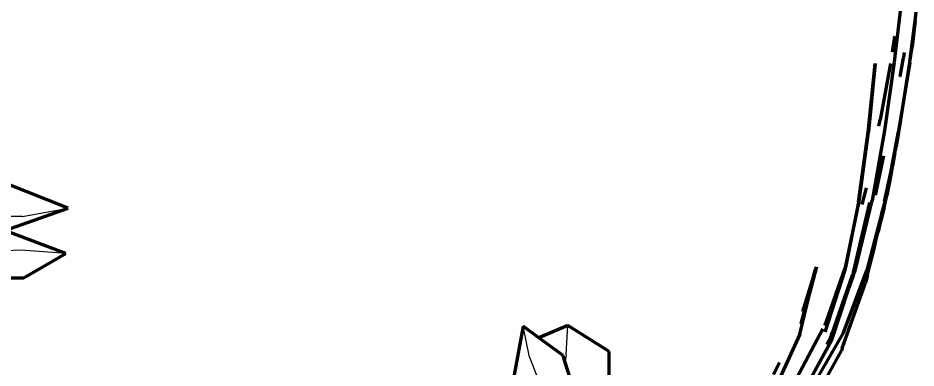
# Model space of a CAD drawing. Header units: millimetres. Extents: x 4307 to 31003, y 2809 to 20009.
# Drawn here: x 7542.2 to 7706.7, y 8260.4 to 8324.7 of the extents above; entities that cross this region are included whole.
import ezdxf

# ---------------------------------------------------------------- set-up
doc = ezdxf.new("R2010")
doc.units = ezdxf.units.MM
doc.layers.add('ProfileEdges', color=7, linetype='Continuous')

msp = doc.modelspace()

# ---------------------------------------------------------------- linework, layer by layer
for p, q in [((7543.01, 8288.23), (7551.38, 8289.8)), ((7543.01, 8288.23), (7534.33, 8288.28)), ((7542.76, 8282.05), (7533.28, 8281.72)), ((7550.9, 8281.44), (7542.76, 8282.05)), ((7635.86, 8262.44), (7634.7, 8268.14)), ((7642.61, 8262.95), (7642.93, 8268.27)), ((7642.61, 8262.95), (7642.44, 8261.48)), ((7635.86, 8262.44), (7638.3, 8256.27))]:
    msp.add_line(p, q)
at = {"layer": 'ProfileEdges', "lineweight": 211}
for p, q in [((7704.15, 8329.04), (7702.69, 8316.58)), ((7706.54, 8324.14), (7706.72, 8325.81)), ((7705.6, 8316.61), (7706.54, 8324.14)), ((7706.54, 8324.14), (7706.02, 8319.32)), ((7702.4, 8318.41), (7702.85, 8321.31)), ((7705.6, 8316.61), (7706.02, 8319.32)), ((7703.78, 8313.96), (7704.45, 8317.35)), ((7704.45, 8317.35), (7704.47, 8317.42)), ((7704.47, 8317.42), (7704.59, 8318.31)), ((7697.94, 8303.73), (7699.25, 8316.33)), ((7699.25, 8316.33), (7697.98, 8303.73)), ((7702.03, 8316.33), (7700.14, 8305.97)), ((7702.69, 8316.58), (7700.91, 8304.03)), ((7705.59, 8316.47), (7703.53, 8303.88)), ((7703.96, 8306.01), (7705.59, 8316.47)), ((7705.59, 8316.47), (7705.6, 8316.61)), ((7703.78, 8313.96), (7703.77, 8313.92)), ((7699.9, 8304.79), (7700.14, 8305.97)), ((7703.17, 8301.43), (7703.96, 8306.01)), ((7696.18, 8290.86), (7697.94, 8303.73)), ((7696.27, 8290.97), (7697.98, 8303.73)), ((7700.91, 8304.03), (7698.68, 8291.18)), ((7703.53, 8303.88), (7702.07, 8296.3)), ((7702.07, 8296.3), (7703.48, 8303.85)), ((7702.85, 8299.92), (7703.17, 8301.43)), ((7699.3, 8292.14), (7700.82, 8299.37)), ((7702.85, 8299.92), (7701.94, 8294.92)), ((7701.65, 8294.36), (7702.07, 8296.3)), ((7551.38, 8289.8), (7539.8, 8294.37)), ((7700.92, 8291), (7701.65, 8294.36)), ((7701.65, 8294.36), (7701, 8290.98)), ((7701.72, 8293.98), (7701, 8290.98)), ((7701.72, 8293.98), (7701.35, 8292.1)), ((7701.77, 8294.24), (7701.72, 8293.98)), ((7701.94, 8294.92), (7701.77, 8294.24)), ((7696.85, 8290.45), (7697.5, 8292.99)), ((7697.5, 8292.99), (7697.61, 8293.53)), ((7693.77, 8278.91), (7696.27, 8290.97)), ((7696.18, 8290.86), (7693.77, 8278.91)), ((7698.24, 8290.81), (7695.28, 8277.62)), ((7695.33, 8278.25), (7698.24, 8290.81)), ((7695.63, 8278.53), (7698.68, 8291.18)), ((7701, 8290.98), (7700.26, 8287.48)), ((7701, 8290.98), (7700.59, 8289.45)), ((7700.86, 8289.92), (7701.35, 8292.1)), ((7539.76, 8285.7), (7551.38, 8289.8)), ((7700.52, 8289.15), (7697.73, 8278.39)), ((7700.86, 8289.92), (7700.26, 8287.48)), ((7700.26, 8287.48), (7700.52, 8289.15)), ((7700.59, 8289.45), (7700.52, 8289.15)), ((7700.19, 8287.31), (7699.76, 8285.44)), ((7700.26, 8287.48), (7700.19, 8287.31)), ((7550.9, 8281.44), (7539.76, 8285.7)), ((7697.84, 8277.61), (7699.42, 8284.05)), ((7699.04, 8282.31), (7699.42, 8284.05)), ((7699.42, 8284.05), (7699.59, 8284.82)), ((7699.59, 8284.82), (7699.76, 8285.44)), ((7543.21, 8276.99), (7550.9, 8281.44)), ((7697.84, 8277.61), (7699.04, 8282.31)), ((7688.47, 8279.01), (7687.54, 8275.51)), ((7687.91, 8277.16), (7688.01, 8277.48)), ((7688.01, 8277.48), (7688.16, 8278.14)), ((7688.16, 8278.14), (7688.47, 8279.01)), ((7693.65, 8278.4), (7690.02, 8267.02)), ((7690.16, 8268.67), (7693.74, 8278.82)), ((7691.72, 8267.8), (7695.13, 8277.66)), ((7693.39, 8266.78), (7697.73, 8278.39)), ((7693.74, 8278.82), (7693.65, 8278.4)), ((7693.75, 8278.66), (7693.65, 8278.4)), ((7693.74, 8278.82), (7693.77, 8278.91)), ((7693.75, 8278.66), (7693.74, 8278.82)), ((7695.28, 8277.62), (7694.43, 8275.1)), ((7695.19, 8277.84), (7695.33, 8278.25)), ((7695.28, 8277.62), (7695.63, 8278.53)), ((7697.81, 8277.51), (7697.46, 8276.1)), ((7697.81, 8277.51), (7697.84, 8277.61)), ((7528.96, 8277.01), (7543.21, 8276.99)), ((7685.69, 8268.64), (7687.91, 8277.16)), ((7686, 8270.84), (7687.91, 8277.16)), ((7687.54, 8275.51), (7687.91, 8277.16)), ((7693.2, 8264.11), (7697.46, 8276.1)), ((7685.42, 8266.67), (7687.54, 8275.51)), ((7687.54, 8275.51), (7685.69, 8268.64)), ((7691.27, 8265.64), (7694.43, 8275.1)), ((7691.65, 8267.13), (7694.43, 8275.1)), ((7634.7, 8268.14), (7632.03, 8253.63)), ((7637.63, 8265.99), (7634.7, 8268.14)), ((7642.93, 8268.27), (7637.63, 8265.99)), ((7650.5, 8263.46), (7642.93, 8268.27)), ((7684.9, 8258.63), (7689.62, 8267.64)), ((7685.69, 8268.64), (7685.68, 8268.58)), ((7689.97, 8268.3), (7690.16, 8268.67)), ((7691.54, 8267.3), (7691.72, 8267.8)), ((7642.04, 8262.76), (7637.63, 8265.99)), ((7685.42, 8266.67), (7681.49, 8258.1)), ((7687.62, 8256.8), (7693.39, 8266.78)), ((7690.36, 8264.75), (7691.6, 8267)), ((7691.33, 8266.69), (7690.94, 8265.98)), ((7691.13, 8266.54), (7691.54, 8267.3)), ((7691.33, 8266.69), (7691.54, 8267.3)), ((7691.6, 8267), (7691.65, 8267.13)), ((7685.86, 8255.69), (7691.27, 8265.64)), ((7642.44, 8261.48), (7642.04, 8262.76)), ((7650.49, 8258.19), (7650.5, 8263.46)), ((7687.39, 8253.4), (7693.04, 8263.59)), ((7693.2, 8264.11), (7693.04, 8263.59)), ((7645.37, 8252.17), (7642.44, 8261.48)), ((7680.58, 8259.29), (7681.69, 8261.44))]:
    msp.add_line(p, q, dxfattribs=at)

doc.saveas('drawing.dxf')
